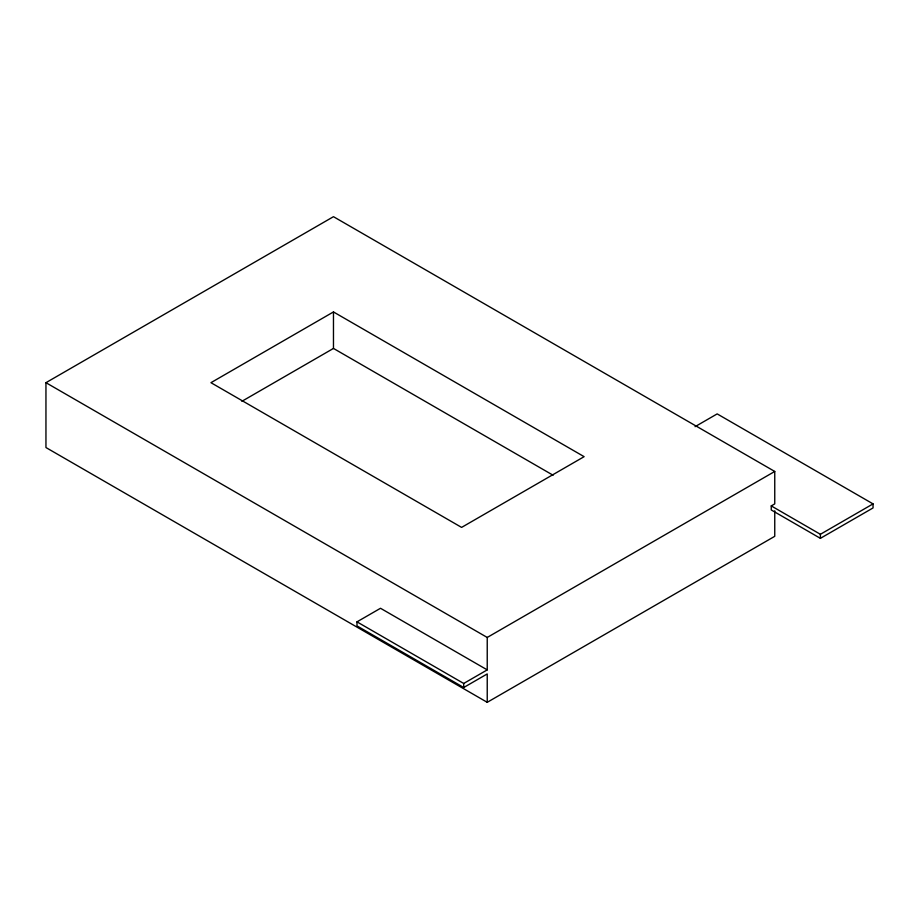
<?xml version="1.0" encoding="UTF-8"?>
<svg xmlns="http://www.w3.org/2000/svg" width="919" height="919" viewBox="0 0 919 919"><rect width="100%" height="100%" fill="white"/><g stroke="black" fill="none" stroke-linecap="round" stroke-linejoin="round"><path stroke-width="1.38" d="M774.751 510.78L774.751 536.317L487.231 702.311L45.95 447.542L45.95 382.683L333.471 216.689L774.751 471.458L774.751 503.888L771.248 505.909L771.248 509.965L820.391 538.339L873.05 507.943L873.05 503.888L717.176 413.895L695.063 426.669M333.471 311.943L210.945 382.683L461.602 527.403L584.128 456.663L333.471 311.943L333.471 348.427L553.1 475.238M241.892 401.304L333.471 348.427M487.231 702.311L487.231 673.937L463.716 687.515L356.986 625.908L356.986 621.853L380.512 608.275L487.231 669.882L487.231 637.453L45.95 382.683M487.231 637.453L774.751 471.458M356.986 621.853L463.716 683.46L487.231 669.882M771.248 505.909L820.391 534.295L873.05 503.888M820.391 534.295L820.391 538.339M463.716 683.46L463.716 687.515"/></g></svg>
